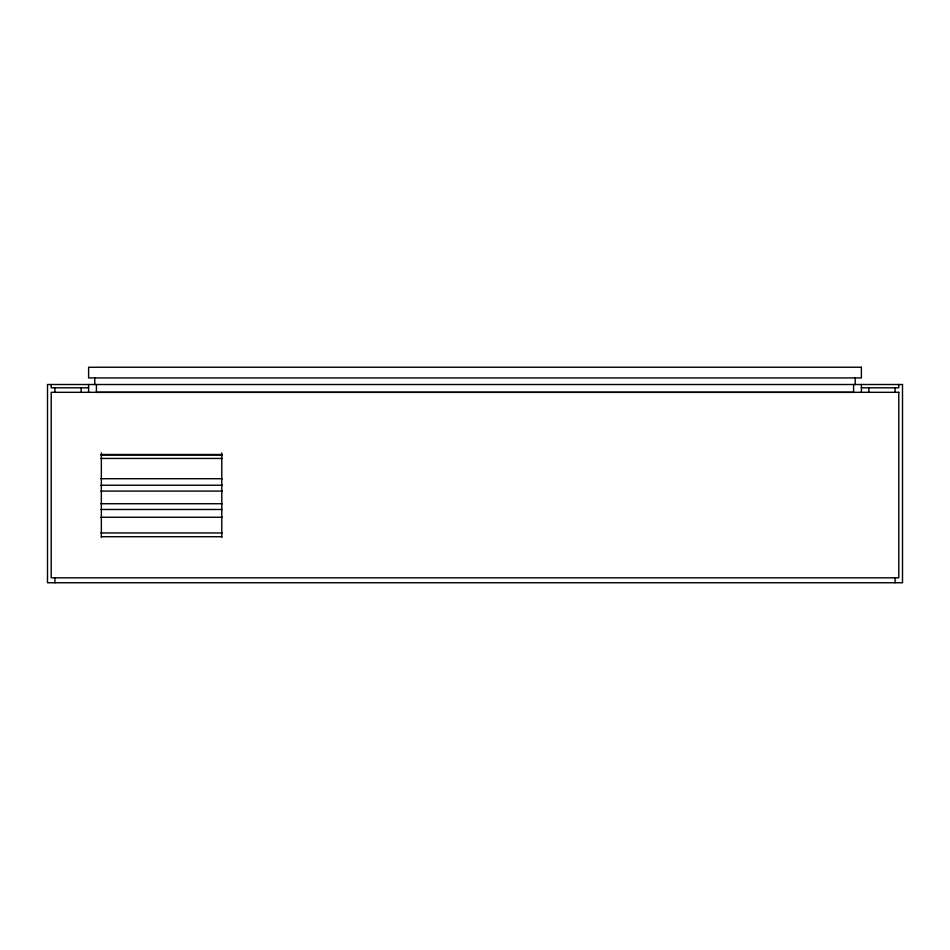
<?xml version="1.0" encoding="UTF-8"?>
<svg xmlns="http://www.w3.org/2000/svg" width="950" height="950" viewBox="0 0 950 950"><rect width="100%" height="100%" fill="white"/><g stroke="black" fill="none" stroke-linecap="round" stroke-linejoin="round"><path stroke-width="1.43" d="M88.611 387.802L51.205 387.802L51.205 384.512M861.389 387.802L898.795 387.802L898.795 384.512M101.353 454.504L221.789 454.504M100.866 454.991L222.359 454.991M100.866 458.446L222.359 458.446M100.866 478.717L222.359 478.717M100.866 485.236L222.359 485.236M100.866 491.079L222.359 491.079M100.866 503.726L222.359 503.726M100.866 509.473L222.359 509.473M100.866 517.251L222.359 517.251M100.854 532.95L222.122 532.95M101.353 536.714L221.789 536.714M895.102 387.802L895.102 392.314M895.102 577.826L895.102 582.754M868.799 387.802L868.799 392.314M861.389 384.512L861.389 392.314M855.226 377.934L855.226 384.512M853.587 384.536L853.587 392.35L96.413 392.35L96.413 384.536M221.789 452.924L221.789 537.403M101.353 452.924L101.353 537.403M94.774 377.934L94.774 384.512M88.611 384.512L88.611 392.314M81.201 387.802L81.201 392.314M54.898 387.802L54.898 392.314M54.898 577.826L54.898 582.754M861.389 367.246L88.611 367.246L88.611 377.934L861.389 377.934L861.389 367.246M902.5 384.512L47.5 384.512L47.5 582.754L902.5 582.754L902.5 384.512M898.795 392.314L51.205 392.314L51.205 577.826L898.795 577.826L898.795 392.314"/></g></svg>
